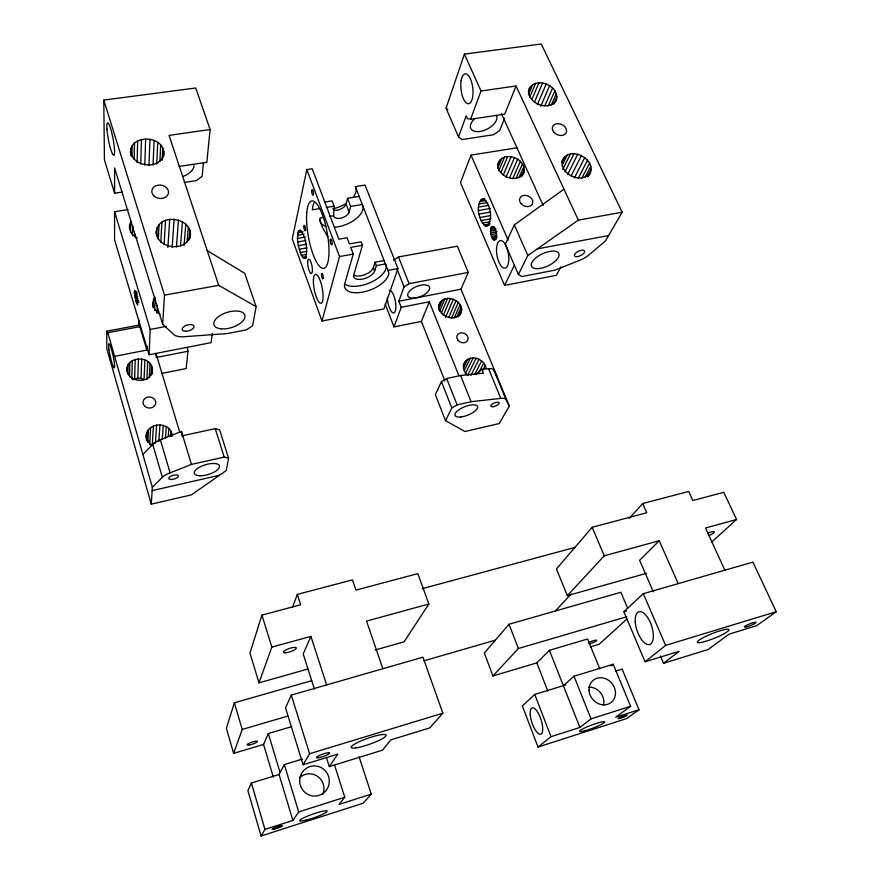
<?xml version="1.0" encoding="UTF-8"?>
<svg xmlns="http://www.w3.org/2000/svg" width="880" height="880" viewBox="0 0 880 880"><rect width="100%" height="100%" fill="white"/><g stroke="black" fill="none" stroke-linecap="round" stroke-linejoin="round"><path stroke-width="1.32" d="M297.418 238.414L298.364 230.945L300.278 230.197C306.152 237.567 307.879 248.743 305.635 257.807L303.699 258.412L301.323 255.277L298.309 245.652L297.418 238.414L305.437 237.028M127.061 371.503C124.608 354.684 154.517 355.157 152.251 371.613C149.402 385.495 124.96 381.975 127.127 367.62M129.558 228.855L129.624 224.884L130.779 221.848L130.581 232.463M130.834 155.694C126.093 133.463 165.825 134.068 163.702 154.836C159.126 171.402 128.898 166.232 130.955 148.863M127.93 373.989L128.095 364.914M132.011 156.618L132.22 145.673M134.343 292.204L134.772 290.334L137.445 298.287L137.665 305.239L135.894 301.081L134.343 292.204L137.049 291.709M129.558 376.838L129.855 362.538M132.55 235.158L132.748 225.852M134.156 159.357L134.508 142.912M131.835 378.873L132.286 360.646M135.3 237.094L135.366 234.432M137.126 162.723L137.654 140.767M132.748 379.753L134.651 378.906L135.201 359.37M140.756 164.087L141.46 139.392M138.633 325.193L106.689 331.188L107.778 332.684L114.587 356.334L146.872 350.075L139.865 326.667L138.633 325.193L138.798 319.935M134.651 378.906L137.786 378.334L138.435 358.787M144.804 164.912L145.651 138.853M144.903 359.821L144.089 379.335L141.009 378.477L141.735 358.941M148.984 165.231L149.963 139.194M129.624 224.884C128.612 230.417 132.352 235.774 137.291 237.963M153.054 165.033L154.088 140.404M146.872 350.075L147.048 346.159M142.901 454.575L152.702 444.301A13.123 5.401 -15.9 0 1 160.347 439.824L181.445 431.409L191.444 464.409L170.104 472.879A13.266 5.148 -16.2 0 0 162.349 477.312L152.35 487.311L151.283 504.163L191.389 494.868L226.292 470.514L228.547 458.117L219.604 429.803L215.248 428.637L182.743 435.677M146.883 379.533L147.719 361.372M156.75 164.23L157.751 142.384M324.258 202.158L332.057 200.871L334.092 206.195L333.663 215.93A8.217 4.411 -21.3 0 0 341.187 218.075A8.217 4.411 -21.3 0 0 349.151 212.102L350.68 206.415L347.556 198.319L359.161 196.405M212.311 333.322L211.09 342.661L149.039 354.761L150.227 329.428L114.587 211.739L128.106 209.583M146.234 437.943C144.331 421.982 171.369 420.277 172.161 435.886M152.658 306.702L153.593 299.266L154.759 297.264M156.211 234.069C155.342 211.431 195.602 216.656 189.948 238.337M149.292 377.718L149.985 363.473M159.907 161.359L160.71 145.002M146.498 440.913L146.355 435.369M146.597 440.165L146.982 432.443M153.186 307.494L153.593 299.266M156.739 235.917L157.146 227.865M151.096 375.034L151.558 366.003M162.151 160.325L162.778 148.093M147.774 442.684L148.445 429.781M154.605 310.607L155.276 297.561M158.279 239.47L159.049 224.697M152.108 374.187L152.328 368.775M163.515 156.871L163.801 151.448M149.71 444.367L150.634 427.548M156.904 313.368L157.333 305.525M160.809 242.275L161.92 222.09M150.546 445.115L152.35 444.037L153.417 425.898M164.12 244.464L165.55 220.22M490.446 231.198L491.315 227.161L492.657 226.38C496.694 228.932 497.783 236.203 494.967 239.998L493.46 239.811L491.964 237.897L490.446 231.198L495.77 230.241M207.207 250.591L244.717 273.295L256.113 306.669L252.648 325.699L246.411 329.868L227.392 333.553L183.436 336.765A16.412 8.041 -16.3 0 1 174.064 334.818L162.668 324.258L164.505 295.13L103.785 100.089L195.723 88L210.111 129.536L206.833 162.272L179.091 166.441M155.441 443.102L156.607 424.952M167.904 247.5L169.708 219.219M158.807 441.617L159.962 424.776M172.161 247.401L174.108 219.142M162.228 439.593L163.273 425.359M176.462 246.873L178.453 220M165.407 438.295L166.32 426.668M180.543 245.861L182.446 221.727M168.256 436.359L168.894 428.626M184.052 245.608L185.823 224.202M170.379 436.227L170.819 431.09M187.099 241.956L188.364 227.282M171.743 436.469L171.974 433.906M189.068 240.053L189.893 230.736M203.456 162.767L202.158 176.264L196.361 180.598L184.294 182.457M187.341 347.534L187.935 351.263L186.208 368.511L162.052 373.351M482.053 198.825L483.527 198.858C490.677 204.699 493.493 219.186 486.849 226.105L485.375 226.017C478.39 220.44 473.968 201.575 484.627 198.396M556.523 99.528C559.614 85.591 535.623 75.922 529.034 89.067C525.712 103.081 550.055 112.882 556.523 99.528L555.401 102.025M523.875 172.282C527.175 159.005 504.394 149.941 498.399 162.635C494.901 175.978 517.99 185.163 523.875 172.282L522.225 175.945M459.514 315.7C469.469 301.939 441.947 289.905 438.515 306.427M439.538 303.985C435.897 315.887 456.302 323.796 461.142 312.07M384.241 260.557L375.056 262.229L376.365 265.606L374.638 271.029A11.187 5.478 -21.2 0 1 362.296 279.136A11.187 5.478 -21.2 0 1 353.76 274.89L362.45 245.3L361.119 241.835L349.393 243.914L347.039 237.743L338.844 239.173L312.213 168.751L306.834 169.587L292.27 238.865L322.003 321.024L383.933 308.935L397.969 268.554L365.024 185.064L355.344 186.637L356.136 189.057A22.682 12.485 -21.4 0 1 353.826 196.251M190.3 234.355C188.045 252.802 156.09 249.502 156.343 231.396M349.151 212.102L346.049 204.039L347.556 198.319M587.785 177.012C601.48 161.216 568.689 142.846 561.781 161.733M322.003 321.024L339.526 256.542L306.834 169.587M562.958 159.324C557.788 173.712 582.439 185.46 590.26 172.271M362.45 245.3L350.724 247.39L353.265 254.078L344.938 283.03A23.353 11.33 -21.2 0 0 364.672 291.687A23.353 11.33 -21.2 0 0 388.784 272.58L355.344 186.637M311.718 680.669L234.377 702.779L226.369 728.299L233.629 753.368L263.549 744.436L268.323 733.546L291.72 726.616M375.067 650.023L404.096 641.817L428.846 603.988L417.824 573.639L355.949 590.095L352.462 579.898L297.33 594.396L300.696 604.791L261.91 615.098L249.975 653.114L258.995 682.836L307.802 669.042M354.244 275.33A11.176 5.5 -21.2 0 0 365.156 274.571A11.176 5.5 -21.2 0 0 373.34 267.663L375.056 262.229M504.647 118.239L499.664 130.581L493.603 134.706L462.066 139.568L458.524 136.895L446.05 108.218L464.409 54.131L541.244 44L622.182 212.19L605.451 240.944L588.918 254.991A15.004 6.49 -25.7 0 1 579.106 260.535L555.181 270.083L521.796 276.54L518.386 274.439L505.296 244.343L514.327 224.917L563.981 189.178M233.629 753.368L242.231 729.454L234.377 702.779M258.995 682.836L271.854 647.097L261.91 615.098M401.236 307.274L429.275 301.796L421.377 321.42L393.998 326.898L401.236 307.274L398.871 301.224L404.085 286.88L409.068 283.668L468.292 272.426L457.336 246.224L398.486 256.949L393.558 260.194M458.524 136.895L466.18 115.819L467.412 118.624L470.591 119.262L504.724 114.158L516.054 85.998L481.03 90.992L470.591 119.262M292.6 607.079L297.33 594.396M517.671 147.697L471.009 155.111L460.471 182.589L504.559 285.406L556.391 275.297L560.978 266.882M438.68 306.702L440.715 301.807M497.651 165.198L499.719 160.248M528.308 91.652L530.42 86.592M438.46 309.859L442.552 300.058M497.673 168.267L501.82 158.356M528.407 94.776L532.642 84.645M439.758 311.113L444.917 298.848M498.806 170.72L504.537 157.08M529.683 97.284L535.546 83.358M441.408 312.983L447.645 298.265M500.874 172.634L507.705 156.519M531.96 99.275L538.934 82.819M443.223 315.513L450.549 298.353M503.162 175.274L511.104 156.706M534.468 102.025L542.575 83.061M445.522 317.449L453.442 299.09M505.956 177.397L514.492 157.608M537.328 104.709L546.227 84.062M448.668 317.548L456.126 300.432M475.409 374.418L481.888 369.347L483.461 373.197L460.57 375.496L446.666 378.51L441.43 381.634L435.369 394.68L445.5 420.618L464.915 431.508L499.147 423.577L509.322 406.098L460.988 289.179L468.292 272.426M509.586 177.705L517.66 159.192M540.672 106.37L549.648 85.767M271.854 647.097L310.915 636.372L303.193 653.983L314.424 689.128M451.44 318.153L458.403 302.302M512.798 178.585L520.388 161.326M544.863 105.655L552.607 88.033M454.212 317.933L460.152 304.546M515.944 178.64L522.489 163.889M548.229 105.809L554.906 90.739M456.896 316.756L461.23 307.043M518.892 177.738L523.82 166.683M551.342 104.973L556.38 93.687M458.315 316.877L461.56 309.606M521.004 176.902L524.293 169.554M553.564 104.192L556.93 96.69M302.577 759.022L284.328 764.588L279.07 774.499L251.394 783.002L247.907 790.691L261.074 836L363.264 803.176L371.272 794.112L359.106 756.811M329.318 766.601L382.558 750.145L390.797 739.871L429.869 727.87L442.86 713.185L422.95 657.173L291.302 695.101L285.516 707.839L303.105 764.742L337.755 754.116L329.318 766.601L326.447 757.548M463.265 365.849L465.663 360.932C472.23 354.464 484.572 359.293 486.112 368.071M561.759 162.91L564.685 156.882M463.54 367.917L467.742 359.293M561.946 165.913L567.226 155.056M504.559 285.406L514.547 264.957M464.266 370.59L470.305 358.259M562.716 169.642L570.394 153.967M465.256 373.923L473.165 357.896M565.059 171.754L573.98 153.67M467.522 375.551L476.146 358.237M567.545 174.669L577.742 154.209M445.5 420.618L451.814 407.957L457.105 404.866L471.097 401.731L500.786 398.365A12.089 4.411 -22.2 0 1 505.978 399.465L509.322 406.098M518.386 274.439L527.824 255.508L578.347 220.132L622.182 212.19M470.91 375.386L479.028 359.238M571.142 175.956L581.416 155.518M474.617 374.66L481.624 360.855M574.42 177.936L584.771 157.531M479.061 372.141L483.758 362.967M578.38 178.068L587.576 160.116M482.768 370.304L485.287 365.42M581.625 178.607L589.633 163.075M585.255 176.957L590.81 166.232M587.312 176.506L591.03 169.367M261.074 836L264.957 829.4L292.908 820.468L298.694 811.91L344.784 797.247L334.488 764.896M303.105 764.742L309.595 753.731L442.86 713.185M465.663 360.932C461.615 365.244 463.551 372.229 467.973 375.496M344.784 797.247L339.031 804.419L371.272 794.112M627.638 608.212L620.873 592.273L509.025 624.25L484.341 653.048L492.932 675.972L536.833 662.871L549.406 650.32L587.598 639.012L599.786 668.888M711.359 542.355L736.549 519.486L723.756 492.294L692.868 500.511L688.699 491.447L642.73 503.536L646.811 512.754L592.174 527.285L556.446 568.953L567.325 595.672L646.404 573.32M629.321 518.287L642.73 503.536M492.932 675.972L518.375 648.505L626.835 616.715M567.325 595.672L604.263 555.819L659.208 540.727L678.216 583.627M555.302 611.028L571.164 593.989M659.208 540.727L639.617 560.274L653.301 591.789M565.917 684.871L534.743 694.441L522.368 705.914L537.999 747.043L626.648 718.564L638.979 709.753L622.127 669.108L615.714 671.077M663.531 663.289L679.151 651.31L645.029 661.782L623.876 611.721L643.324 593.681L752.917 562.111L776.215 611.732L756.712 625.658L729.113 634.128L708.125 649.495L663.531 663.289L660.352 655.864M626.802 619.157L599.137 644.27L590.359 646.899M563.354 685.663L574.002 676.214L613.239 664.235L630.597 706.299L615.714 717.2L638.979 709.753M611.16 665.984L613.239 664.235M537.999 747.043L551.012 736.681L579.865 727.452L591.03 718.883L630.597 706.299M645.029 661.782L665.61 645.392L776.215 611.732M152.35 444.037L154.418 443.421M242.231 729.454L287.947 716.056M623.876 611.721L626.483 610.962M424.083 660.77L495.407 640.145M428.846 603.988L366.564 621.093L382.855 668.723M736.549 519.486L705.507 528.011L724.878 570.185M422.279 588.665L574.893 547.437M152.141 490.633L219.527 475.244M191.444 464.409L224.18 457.072L228.547 458.117M187.935 351.263L156.332 357.456L155.694 353.705M398.871 301.224L460.988 289.179M150.227 329.428L166.276 326.403M537.273 248.886L608.575 235.554M107.778 332.684L139.865 326.667M388.091 270.38L397.969 268.554M135.894 301.081L138.589 300.597M491.337 236.423L496.65 235.455M491.964 237.897L497.277 236.929M136.378 302.698L139.073 302.214M492.679 239.052L496.672 238.326M493.46 239.811L496.122 239.327M376.365 265.606L385.561 263.923L386.276 266.145A23.309 11.418 -21.2 0 1 370.821 282.348A23.309 11.418 -21.2 0 1 345.708 284.647M134.673 295.416L137.379 294.921M490.556 232.958L497.2 231.759M135.003 297.319L137.709 296.824M490.864 234.74L496.177 233.783M135.421 299.255L138.116 298.76M164.505 295.13L218.702 285.318L256.113 306.669M302.522 257.279L306.537 256.564M483.835 225.005L490.215 223.872M303.699 258.412L306.372 257.928M485.375 226.017L489.203 225.335M491.315 227.161L493.977 226.677M490.842 228.195L494.835 227.48M339.526 256.542L353.265 254.078M490.545 229.57L495.869 228.613M134.453 293.667L137.148 293.183M300.168 252.538L306.834 251.361M481.019 220.583L491.194 218.79M301.323 255.277L306.658 254.32M482.361 223.157L489.995 221.793M298.309 245.652L306.306 244.255M479.116 214.038L490.567 212.036M299.145 249.26L307.131 247.852M479.919 217.481L490.083 215.688M478.632 207.064L488.829 205.304M297.715 241.956L305.723 240.57M478.687 210.485L490.138 208.494M298.364 230.945L301.048 230.483M480.744 199.738L484.594 199.078M297.748 232.716L303.116 231.792M479.699 201.498L486.101 200.409M297.429 235.268L304.117 234.113M478.984 204.006L487.916 202.466M323.664 217.437L319.902 218.064C320.309 225.038 324.522 230.901 327.789 236.797M329.923 216.37L333.674 215.743M319.858 208.56L312.345 209.814L312.752 206.778A34.221 9.735 79.9 0 1 314.281 202.466M326.271 207.493L334.092 206.195M350.68 206.415L362.318 204.468L363.088 206.844A22.825 12.243 -21.3 0 1 334.488 227.238M103.785 100.089L104.445 159.973L114.587 193.226L122.628 191.983M210.111 129.536L169.081 135.377L218.702 285.318M481.888 369.347L488.576 368.687A11.968 4.642 -22.4 0 1 493.779 369.941L497.266 376.926M137.786 378.334L141.009 378.477M160.006 314.556L154.561 309.309L152.856 302.61M152.273 445.676L149.688 443.696L146.619 438.361M446.05 108.218L447.832 109.615M516.054 85.998L578.347 220.132M501.402 113.553L543.18 205.491M464.409 54.131L481.03 90.992M514.327 224.917L527.824 255.508M471.009 155.111L508.156 240.13M643.324 593.681L665.61 645.392M592.174 527.285L604.263 555.819M493.779 369.941L505.978 399.465M488.576 368.687L500.786 398.365M460.57 375.496L471.097 401.731M429.275 301.796L458.876 375.65M574.002 676.214L591.03 718.883M398.486 256.949L409.068 283.668M446.666 378.51L457.105 404.866M421.377 321.42L444.939 380.985M549.406 650.32L579.865 727.452M397.067 269.082L404.085 286.88M441.43 381.634L451.814 407.957M536.833 662.871L547.756 690.932M373.34 267.663L374.638 271.029M509.025 624.25L518.375 648.505M385.176 304.007L393.998 326.898M534.743 694.441L551.012 736.681M310.915 636.372L326.623 684.926M215.248 428.637L224.18 457.072M291.302 695.101L309.595 753.731M162.668 324.258L114.587 167.959L114.587 193.226M284.328 764.588L298.694 811.91M156.068 353.837L179.85 432.498M268.323 733.546L280.093 772.563M279.07 774.499L292.908 820.468M149.039 354.761L114.587 239.899L114.587 211.739M263.549 744.436L273.339 777.117M160.347 439.824L170.104 472.879M152.702 444.301L162.349 477.312M251.394 783.002L264.957 829.4M114.587 356.334L152.35 487.311M151.283 504.163L106.876 349.063L106.689 331.188M181.445 431.409L182.314 436.579M299.409 777.887A14.773 14.432 77.6 0 1 322.839 794.354M588.764 687.126A13.926 12.265 51.3 0 1 603.581 704.847M588.544 642.862A4.884 0.88 -21.2 0 1 594.946 640.288A4.884 0.88 -21.2 0 1 595.804 641.289A4.884 0.88 -21.2 0 1 589.402 643.852M707.96 533.071A6.171 1.342 -22.8 0 1 714.296 531.828A6.171 1.342 -22.8 0 1 709.258 535.425M496.408 115.577A14.355 7.854 -26.8 0 1 480.469 131.373A14.355 7.854 -26.8 0 1 473.924 119.493M194.084 165.473A15.356 9.262 -16.2 0 1 182.853 176.495M389.378 290.345A11.506 3.762 79.2 0 1 395.538 302.445A11.506 3.762 79.2 0 1 392.623 312.697A11.506 3.762 79.2 0 1 387.321 297.594M325.853 226.336A22.825 12.243 -21.3 0 1 319.737 219.978M346.049 204.039A8.195 4.444 -21.4 0 1 333.443 210.221M346.467 203.17A22.682 12.485 -21.4 0 1 332.695 208.879M507.21 248.776L505.967 245.663A13.992 5.775 80.4 0 0 497.97 242.55A13.992 5.775 80.4 0 0 498.069 259.919L499.279 262.977A13.992 5.775 80.4 0 0 507.32 266.2A13.992 5.775 80.4 0 0 507.21 248.776M300.685 775.346A15.125 14.784 73.5 0 0 316.767 795.927A15.125 14.784 73.5 0 0 326.029 771.661A15.125 14.784 73.5 0 0 300.685 775.346M305.734 820.215A14.575 1.892 -19.2 0 0 327.14 811.371A14.575 1.892 -19.2 0 0 307.296 816.222A14.575 1.892 -19.2 0 0 305.734 820.215M273.966 829.235A5.533 0.715 -19 0 0 282.469 825.902A5.533 0.715 -19 0 0 275.462 827.431A5.533 0.715 -19 0 0 273.966 829.235M249.458 744.931A5.401 1.034 -18.4 0 0 257.433 741.554A5.401 1.034 -18.4 0 0 250.041 742.852A5.401 1.034 -18.4 0 0 249.458 744.931M585.167 730.697A13.42 1.65 -20.8 0 0 604.648 722.073A13.42 1.65 -20.8 0 0 586.509 727.144A13.42 1.65 -20.8 0 0 585.167 730.697M589.039 690.206A14.256 12.485 50.6 0 0 609.411 703.571A14.256 12.485 50.6 0 0 608.289 680.13A14.256 12.485 50.6 0 0 589.039 690.206M530.255 714.945A13.849 4.807 71.9 0 0 540.441 734.228A13.849 4.807 71.9 0 0 538.615 713.79A13.849 4.807 71.9 0 0 530.255 714.945M620.103 718.366A5.005 0.605 -20.9 0 0 627.407 715.132A5.005 0.605 -20.9 0 0 620.73 717.002A5.005 0.605 -20.9 0 0 620.103 718.366M705.474 641.366A17.039 2.563 -21.8 0 0 728.981 629.75A17.039 2.563 -21.8 0 0 704.968 636.801A17.039 2.563 -21.8 0 0 705.474 641.366M747.208 626.714A6.358 0.935 -22 0 0 756.074 622.358A6.358 0.935 -22 0 0 747.252 624.965A6.358 0.935 -22 0 0 747.208 626.714M635.25 621.599A17.237 7.645 71.5 0 0 649.55 644.534A17.237 7.645 71.5 0 0 648.076 618.233A17.237 7.645 71.5 0 0 635.25 621.599M356.037 747.868A18.502 3.113 -19.4 0 0 385.451 736.494A18.502 3.113 -19.4 0 0 364.551 739.486A18.502 3.113 -19.4 0 0 356.037 747.868M285.725 652.74A6.82 1.694 -18.5 0 0 296.263 648.384A6.82 1.694 -18.5 0 0 287.595 649.121A6.82 1.694 -18.5 0 0 285.725 652.74M319.132 757.603A7.04 1.188 -19.1 0 0 329.714 753.181A7.04 1.188 -19.1 0 0 320.408 755.007A7.04 1.188 -19.1 0 0 319.132 757.603M537.779 268.631A15.07 6.644 -25.1 0 0 559.075 255.079A15.07 6.644 -25.1 0 0 538.593 255.904A15.07 6.644 -25.1 0 0 537.779 268.631M461.153 80.586A15.07 5.918 83.6 0 0 467.995 103.752A15.07 5.918 83.6 0 0 471.581 82.027A15.07 5.918 83.6 0 0 461.153 80.586M553.795 132.11A7.458 5.555 24.5 0 0 566.093 132.979A7.458 5.555 24.5 0 0 558.481 123.684A7.458 5.555 24.5 0 0 553.795 132.11M577.478 256.586A5.621 2.431 -25.7 0 0 584.683 251.163A5.621 2.431 -25.7 0 0 576.466 252.417A5.621 2.431 -25.7 0 0 577.478 256.586M154.209 196.207A8.426 6.699 8.4 0 0 168.267 193.985A8.426 6.699 8.4 0 0 158.015 185.174A8.426 6.699 8.4 0 0 154.209 196.207M106.964 129.305A16.5 2.387 79.3 0 0 113.399 155.166A16.5 2.387 79.3 0 0 111.782 132.759A16.5 2.387 79.3 0 0 106.964 129.305M185.669 331.265A6.16 3.014 -16.3 0 0 194.051 326.293A6.16 3.014 -16.3 0 0 184.613 326.139A6.16 3.014 -16.3 0 0 185.669 331.265M220.803 328.812A16.192 7.909 -17.4 0 0 244.981 316.8A16.192 7.909 -17.4 0 0 222.343 314.292A16.192 7.909 -17.4 0 0 220.803 328.812M457.842 340.131A5.83 4.84 24.7 0 0 467.621 340.472A5.83 4.84 24.7 0 0 461.879 332.761A5.83 4.84 24.7 0 0 457.842 340.131M413.798 298.133A11.682 5.401 -22.2 0 0 429.638 287.694A11.682 5.401 -22.2 0 0 412.544 288.618A11.682 5.401 -22.2 0 0 413.798 298.133M493.405 406.648A4.532 1.65 -22.2 0 0 499.213 402.754A4.532 1.65 -22.2 0 0 492.415 403.953A4.532 1.65 -22.2 0 0 493.405 406.648M460.856 416.955A12.155 4.488 -21.8 0 0 477.675 406.934A12.155 4.488 -21.8 0 0 460.284 408.881A12.155 4.488 -21.8 0 0 460.856 416.955M170.775 479.501A4.972 1.925 -16.2 0 0 178.376 476.234A4.972 1.925 -16.2 0 0 171.644 475.849A4.972 1.925 -16.2 0 0 170.775 479.501M200.178 475.783A13.101 5.082 -16.8 0 0 219.527 466.62A13.101 5.082 -16.8 0 0 201.025 466.444A13.101 5.082 -16.8 0 0 200.178 475.783M108.988 349.646A12.342 1.463 77.7 0 0 114.158 367.906A12.342 1.463 77.7 0 0 111.65 349.965A12.342 1.463 77.7 0 0 108.988 349.646M144.837 406.351A6.424 5.577 4.1 0 0 155.595 404.107A6.424 5.577 4.1 0 0 147.785 397.078A6.424 5.577 4.1 0 0 144.837 406.351M520.883 203.467A6.897 5.346 24.6 0 0 532.323 204.138A6.897 5.346 24.6 0 0 525.371 195.349A6.897 5.346 24.6 0 0 520.883 203.467M313.434 279.851A14.685 4.048 79.1 0 0 320.177 303.083A14.685 4.048 79.1 0 0 321.123 283.459A14.685 4.048 79.1 0 0 313.434 279.851M311.707 190.729A2.904 0.814 80.4 0 0 312.983 195.294A2.904 0.814 80.4 0 0 313.225 191.312A2.904 0.814 80.4 0 0 311.707 190.729M306.768 212.63A34.265 9.625 79.9 0 0 321.409 267.828A34.265 9.625 79.9 0 0 325.16 223.465A34.265 9.625 79.9 0 0 306.768 212.63M303.831 226.391A2.772 0.759 79.9 0 0 305.041 230.824A2.772 0.759 79.9 0 0 305.272 227.15A2.772 0.759 79.9 0 0 303.831 226.391M321.475 274.384A2.805 0.781 79.3 0 0 322.707 278.916A2.805 0.781 79.3 0 0 322.993 275.319A2.805 0.781 79.3 0 0 321.475 274.384M330.231 240.086A2.937 0.847 79.9 0 0 331.518 244.794A2.937 0.847 79.9 0 0 331.848 240.944A2.937 0.847 79.9 0 0 330.231 240.086M307.67 262.35A7.304 1.991 79.4 0 0 311.124 273.559A7.304 1.991 79.4 0 0 311.322 263.274A7.304 1.991 79.4 0 0 307.67 262.35"/></g></svg>
